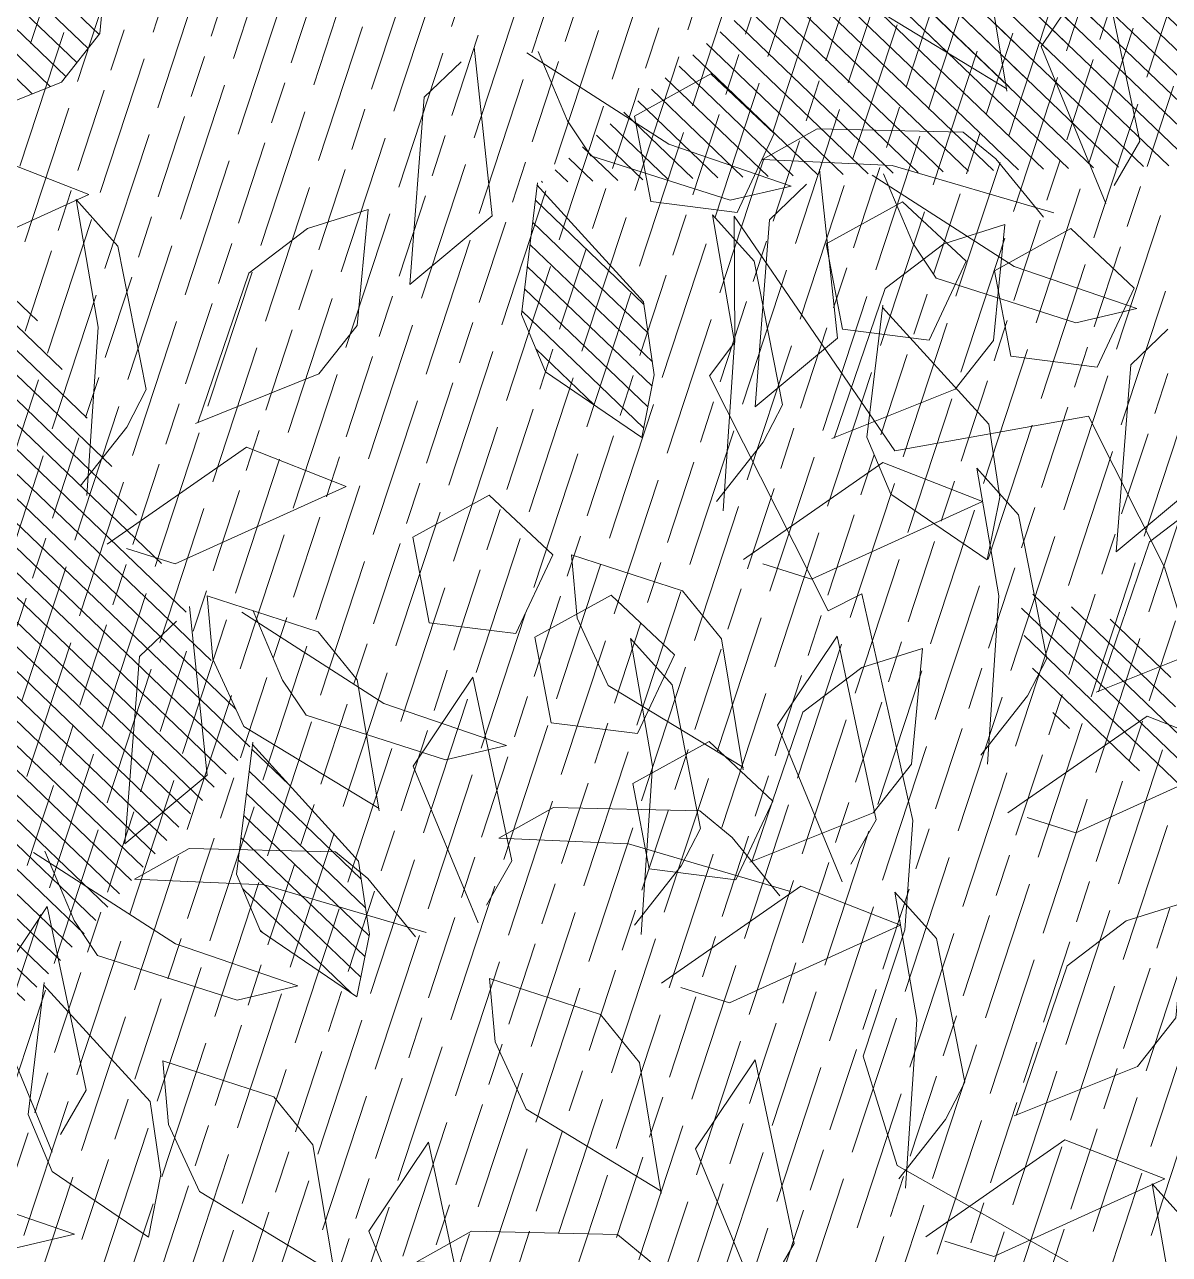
# Model space of a CAD drawing. Header units: millimetres. Extents: x 29001 to 40804, y -8833 to -5892.
# Drawn here: x 29465.84 to 29472.51, y -8330.94 to -8323.77 of the extents above; entities that cross this region are included whole.
import ezdxf

# ---------------------------------------------------------------- set-up
doc = ezdxf.new("R2010")
doc.units = ezdxf.units.MM
doc.layers.get('0').update_dxf_attribs({"lineweight": 0})
for name, color, linetype, lineweight in [('250', 250, 'Continuous', 0), ('252', 252, 'Continuous', 0), ('ARBOL', 3, 'Continuous', 0)]:
    doc.layers.add(name, color=color, linetype=linetype, lineweight=lineweight)
pattern_1 = [(45, (-1654800.843409, 54994.65091), (-0.0105615167031, 0.0105615167031), [])]
pattern_2 = [(45, (-1654801.206286, 54993.366467), (-0.0105615167031, 0.0105615167031), [])]

# ---------------------------------------------------------------- blocks, each defined once
blk = doc.blocks.new('cc')
at = {"color": 66, "linetype": 'Continuous', "true_color": 0x608d07}
for p, q in [((0.0296, 2.5531), (-0.2547, 2.7173)), ((0.1193, 2.5771), (-0.0513, 2.6756)), ((-0.3008, 2.4405), (-0.5851, 2.6047)), ((-0.1924, 2.5296), (-0.2778, 2.5789)), ((0.139, 2.4141), (-0.1454, 2.5783)), ((-0.0689, 2.3825), (-0.3532, 2.5466)), ((0.0208, 2.4065), (-0.1498, 2.505)), ((0.3709, 2.3561), (0.0865, 2.5202)), ((-0.3993, 2.2699), (-0.6836, 2.4341)), ((-0.291, 2.359), (-0.3763, 2.4083)), ((0.0405, 2.2435), (-0.2439, 2.4077)), ((0.1488, 2.3326), (0.0635, 2.3819)), ((0.4802, 2.2171), (0.1958, 2.3813)), ((-0.5174, 2.2623), (-0.688, 2.3608)), ((-0.1674, 2.2118), (-0.4518, 2.376)), ((-0.0777, 2.2359), (-0.2483, 2.3344)), ((0.2724, 2.1854), (-0.012, 2.3496)), ((0.3621, 2.2095), (0.1914, 2.308)), ((-0.4978, 2.0993), (-0.7822, 2.2634)), ((-0.3895, 2.1884), (-0.4748, 2.2376)), ((-0.058, 2.0729), (-0.3424, 2.237)), ((-0.7056, 2.0676), (-0.99, 2.2318)), ((0.0503, 2.162), (-0.035, 2.2112)), ((0.3817, 2.0465), (0.0973, 2.2107)), ((-0.6159, 2.0916), (-0.7866, 2.1902)), ((-0.2659, 2.0412), (-0.5503, 2.2054)), ((0.1739, 2.0148), (-0.1105, 2.179)), ((0.49, 2.1356), (0.4047, 2.1848)), ((-0.1762, 2.0652), (-0.3468, 2.1638)), ((0.6136, 1.9884), (0.3292, 2.1526)), ((0.2636, 2.0389), (0.0929, 2.1374)), ((-0.5963, 1.9286), (-0.8807, 2.0928)), ((-0.488, 2.0178), (-0.5733, 2.067)), ((-0.1565, 1.9022), (-0.4409, 2.0664)), ((-0.8041, 1.897), (-1.0885, 2.0612)), ((-0.0482, 1.9914), (-0.1335, 2.0406)), ((0.2832, 1.8759), (-0.0012, 2.04)), ((-0.7144, 1.921), (-0.8851, 2.0195)), ((-0.3644, 1.8706), (-0.6488, 2.0348)), ((0.0753, 1.8442), (-0.209, 2.0084)), ((0.3915, 1.965), (0.3062, 2.0142)), ((0.7229, 1.8495), (0.4386, 2.0136)), ((-0.2747, 1.8946), (-0.4453, 1.9931)), ((0.5151, 1.8178), (0.2307, 1.982)), ((0.1651, 1.8682), (-0.0056, 1.9667)), ((-0.6948, 1.758), (-0.9792, 1.9222)), ((0.6048, 1.8418), (0.4342, 1.9403)), ((-0.5865, 1.8471), (-0.6718, 1.8964)), ((-0.2551, 1.7316), (-0.5394, 1.8958)), ((-0.9027, 1.7264), (-1.187, 1.8905)), ((-0.4629, 1.7), (-0.7473, 1.8642)), ((-0.1467, 1.8207), (-0.232, 1.87)), ((0.1847, 1.7052), (-0.0997, 1.8694)), ((-0.8129, 1.7504), (-0.9836, 1.8489)), ((-0.0232, 1.6736), (-0.3075, 1.8378)), ((0.293, 1.7944), (0.2077, 1.8436)), ((0.6244, 1.6788), (0.3401, 1.843)), ((-0.3732, 1.724), (-0.5438, 1.8225)), ((0.4166, 1.6472), (0.1322, 1.8114)), ((0.7328, 1.768), (0.6475, 1.8172)), ((-1.2331, 1.6138), (-1.5174, 1.778)), ((0.0665, 1.6976), (-0.1041, 1.7961)), ((0.8563, 1.6208), (0.572, 1.785)), ((-1.1247, 1.7029), (-1.21, 1.7522)), ((-0.7933, 1.5874), (-1.0777, 1.7516)), ((0.5063, 1.6712), (0.3357, 1.7697)), ((-1.0012, 1.5557), (-1.2855, 1.7199)), ((-0.685, 1.6765), (-0.7703, 1.7258)), ((-0.3536, 1.561), (-0.6379, 1.7252)), ((0.946, 1.6448), (0.7754, 1.7433)), ((-0.5614, 1.5294), (-0.8458, 1.6935)), ((-0.2452, 1.6501), (-0.3305, 1.6994)), ((0.0862, 1.5346), (-0.1982, 1.6988)), ((-0.9115, 1.5798), (-1.0821, 1.6783)), ((-0.1217, 1.503), (-0.406, 1.6671)), ((0.1945, 1.6237), (0.1092, 1.673)), ((0.5259, 1.5082), (0.2416, 1.6724)), ((-0.4717, 1.5534), (-0.6423, 1.6519)), ((0.3181, 1.4766), (0.0337, 1.6407)), ((0.6343, 1.5973), (0.5489, 1.6466)), ((0.9657, 1.4818), (0.6813, 1.646)), ((-1.3316, 1.4432), (-1.6159, 1.6074)), ((-0.032, 1.527), (-0.2026, 1.6255)), ((0.7578, 1.4502), (0.4735, 1.6143)), ((-1.2232, 1.5323), (-1.3085, 1.5816)), ((-0.8918, 1.4168), (-1.1762, 1.581)), ((0.4078, 1.5006), (0.2372, 1.5991)), ((1.1976, 1.4238), (0.9132, 1.588)), ((-1.0997, 1.3851), (-1.384, 1.5493)), ((-0.7835, 1.5059), (-0.8688, 1.5552)), ((-0.4521, 1.3904), (-0.7364, 1.5546)), ((0.8475, 1.4742), (0.6769, 1.5727)), ((-1.4497, 1.4356), (-1.6203, 1.5341)), ((-0.6599, 1.3587), (-0.9443, 1.5229)), ((-0.3437, 1.4795), (-0.4291, 1.5288)), ((-0.0123, 1.364), (-0.2967, 1.5282)), ((-1.01, 1.4092), (-1.1806, 1.5077)), ((-0.2202, 1.3323), (-0.5045, 1.4965)), ((0.096, 1.4531), (0.0107, 1.5024)), ((0.4274, 1.3376), (0.1431, 1.5018)), ((-0.5702, 1.3828), (-0.7408, 1.4813)), ((0.2196, 1.3059), (-0.0648, 1.4701)), ((0.5358, 1.4267), (0.4504, 1.476)), ((0.8672, 1.3112), (0.5828, 1.4754)), ((-1.4301, 1.2726), (-1.7144, 1.4367)), ((-0.1305, 1.3564), (-0.3011, 1.4549)), ((0.6593, 1.2795), (0.375, 1.4437)), ((0.9755, 1.4003), (0.8902, 1.4496)), ((1.3069, 1.2848), (1.0226, 1.449)), ((-1.6379, 1.2409), (-1.9223, 1.4051)), ((-1.3217, 1.3617), (-1.4071, 1.4109)), ((-0.9903, 1.2462), (-1.2747, 1.4103)), ((0.3093, 1.33), (0.1387, 1.4285)), ((1.0991, 1.2532), (0.8147, 1.4173)), ((-1.1982, 1.2145), (-1.4825, 1.3787)), ((-0.882, 1.3353), (-0.9673, 1.3845)), ((-0.5506, 1.2198), (-0.8349, 1.3839)), ((0.749, 1.3036), (0.5784, 1.4021)), ((-1.5482, 1.2649), (-1.7188, 1.3634)), ((-0.7584, 1.1881), (-1.0428, 1.3523)), ((-0.4422, 1.3089), (-0.5276, 1.3581)), ((-0.1108, 1.1934), (-0.3952, 1.3576)), ((1.1888, 1.2772), (1.0182, 1.3757)), ((-1.1085, 1.2385), (-1.2791, 1.3371)), ((-0.3187, 1.1617), (-0.603, 1.3259)), ((-0.0025, 1.2825), (-0.0878, 1.3317)), ((0.3289, 1.167), (0.0446, 1.3312)), ((-0.6687, 1.2122), (-0.8393, 1.3107)), ((0.1211, 1.1353), (-0.1633, 1.2995)), ((0.4372, 1.2561), (0.3519, 1.3054)), ((0.7687, 1.1406), (0.4843, 1.3048)), ((-1.5286, 1.1019), (-1.8129, 1.2661)), ((-0.229, 1.1858), (-0.3996, 1.2843)), ((0.5608, 1.1089), (0.2764, 1.2731)), ((0.877, 1.2297), (0.7917, 1.279)), ((1.2084, 1.1142), (0.924, 1.2784)), ((-1.7364, 1.0703), (-2.0208, 1.2345)), ((-1.4202, 1.1911), (-1.5056, 1.2403)), ((-1.0888, 1.0755), (-1.3732, 1.2397)), ((0.2108, 1.1594), (0.0402, 1.2579)), ((1.0006, 1.0825), (0.7162, 1.2467)), ((1.3167, 1.2033), (1.2314, 1.2526)), ((-1.2967, 1.0439), (-1.5811, 1.2081)), ((-0.9805, 1.1647), (-1.0658, 1.2139)), ((-0.6491, 1.0492), (-0.9334, 1.2133)), ((0.6505, 1.133), (0.4799, 1.2315)), ((1.0903, 1.1066), (0.9196, 1.2051)), ((1.4403, 1.0561), (1.1559, 1.2203)), ((-1.6467, 1.0943), (-1.8173, 1.1928)), ((-0.8569, 1.0175), (-1.1413, 1.1817)), ((-0.5408, 1.1383), (-0.6261, 1.1875)), ((-0.2093, 1.0228), (-0.4937, 1.1869)), ((-1.207, 1.0679), (-1.3776, 1.1664)), ((-0.4172, 0.9911), (-0.7016, 1.1553)), ((-0.101, 1.1119), (-0.1863, 1.1611)), ((0.2304, 0.9964), (-0.054, 1.1605)), ((-0.7672, 1.0415), (-0.9378, 1.14)), ((0.0226, 0.9647), (-0.2618, 1.1289)), ((0.3387, 1.0855), (0.2534, 1.1347)), ((0.6702, 0.97), (0.3858, 1.1341)), ((-1.6271, 0.9313), (-1.9114, 1.0955)), ((-0.3275, 1.0151), (-0.4981, 1.1136)), ((0.4623, 0.9383), (0.1779, 1.1025)), ((0.7785, 1.0591), (0.6932, 1.1083)), ((1.1099, 0.9436), (0.8255, 1.1078)), ((-1.8349, 0.8997), (-2.1193, 1.0638)), ((-1.5188, 1.0204), (-1.6041, 1.0697)), ((-1.1873, 0.9049), (-1.4717, 1.0691)), ((0.1123, 0.9887), (-0.0584, 1.0872)), ((0.552, 0.9623), (0.3814, 1.0609)), ((0.902, 0.9119), (0.6177, 1.0761)), ((1.2182, 1.0327), (1.1329, 1.0819)), ((1.5496, 0.9172), (1.2653, 1.0814)), ((-1.3952, 0.8733), (-1.6796, 1.0374)), ((-1.079, 0.994), (-1.1643, 1.0433)), ((-0.7476, 0.8785), (-1.032, 1.0427)), ((0.9918, 0.936), (0.8211, 1.0345)), ((1.3418, 0.8855), (1.0574, 1.0497)), ((-1.7452, 0.9237), (-1.9158, 1.0222)), ((-0.9554, 0.8469), (-1.2398, 1.0111)), ((-0.6393, 0.9677), (-0.7246, 1.0169)), ((-0.3078, 0.8521), (-0.5922, 1.0163)), ((1.4315, 0.9096), (1.2609, 1.0081)), ((-1.3055, 0.8973), (-1.4761, 0.9958)), ((-0.5157, 0.8205), (-0.8001, 0.9847)), ((-0.1995, 0.9413), (-0.2848, 0.9905)), ((0.1319, 0.8257), (-0.1525, 0.9899)), ((-0.8657, 0.8709), (-1.0364, 0.9694)), ((-0.076, 0.7941), (-0.3603, 0.9583)), ((0.2402, 0.9149), (0.1549, 0.9641)), ((0.5716, 0.7993), (0.2873, 0.9635)), ((-1.7256, 0.7607), (-2.01, 0.9249)), ((-0.426, 0.8445), (-0.5966, 0.943)), ((0.3638, 0.7677), (0.0794, 0.9319)), ((0.68, 0.8885), (0.5947, 0.9377)), ((1.0114, 0.773), (0.727, 0.9371)), ((-1.6173, 0.8498), (-1.7026, 0.8991)), ((-1.2858, 0.7343), (-1.5702, 0.8985)), ((0.0138, 0.8181), (-0.1569, 0.9166)), ((0.4535, 0.7917), (0.2829, 0.8902)), ((0.8035, 0.7413), (0.5192, 0.9055)), ((1.1197, 0.8621), (1.0344, 0.9113)), ((1.4511, 0.7466), (1.1668, 0.9107)), ((-1.4937, 0.7027), (-1.7781, 0.8668)), ((-1.1775, 0.8234), (-1.2628, 0.8727)), ((-0.8461, 0.7079), (-1.1305, 0.8721)), ((0.8933, 0.7653), (0.7226, 0.8638)), ((1.2433, 0.7149), (0.9589, 0.8791)), ((1.5595, 0.8357), (1.4742, 0.8849)), ((-1.8437, 0.7531), (-2.0144, 0.8516)), ((-1.054, 0.6763), (-1.3383, 0.8404)), ((-0.7378, 0.797), (-0.8231, 0.8463)), ((-0.4064, 0.6815), (-0.6907, 0.8457)), ((1.333, 0.7389), (1.1624, 0.8374)), ((1.683, 0.6885), (1.3987, 0.8527)), ((-1.404, 0.7267), (-1.5746, 0.8252)), ((-0.6142, 0.6499), (-0.8986, 0.814)), ((-0.298, 0.7706), (-0.3833, 0.8199)), ((0.0334, 0.6551), (-0.251, 0.8193)), ((1.7727, 0.7125), (1.6021, 0.811)), ((-0.9642, 0.7003), (-1.1349, 0.7988)), ((-0.1745, 0.6235), (-0.4588, 0.7876)), ((0.1417, 0.7442), (0.0564, 0.7935)), ((0.4731, 0.6287), (0.1888, 0.7929)), ((-0.5245, 0.6739), (-0.6951, 0.7724)), ((-0.0847, 0.6475), (-0.2554, 0.746)), ((0.2653, 0.5971), (-0.0191, 0.7612)), ((0.5815, 0.7178), (0.4962, 0.7671)), ((0.9129, 0.6023), (0.6285, 0.7665)), ((-1.7158, 0.6792), (-1.8011, 0.7285)), ((-1.3844, 0.5637), (-1.6687, 0.7279)), ((0.355, 0.6211), (0.1844, 0.7196)), ((0.705, 0.5707), (0.4207, 0.7349)), ((1.0212, 0.6915), (0.9359, 0.7407)), ((1.3526, 0.5759), (1.0683, 0.7401)), ((-1.5922, 0.532), (-1.8766, 0.6962)), ((-1.276, 0.6528), (-1.3613, 0.7021)), ((-0.9446, 0.5373), (-1.229, 0.7015)), ((0.7947, 0.5947), (0.6241, 0.6932)), ((1.1448, 0.5443), (0.8604, 0.7085)), ((1.461, 0.6651), (1.3757, 0.7143)), ((1.7924, 0.5495), (1.508, 0.7137)), ((-1.1525, 0.5056), (-1.4368, 0.6698)), ((-0.8363, 0.6264), (-0.9216, 0.6757)), ((-0.5049, 0.5109), (-0.7892, 0.6751)), ((1.2345, 0.5683), (1.0639, 0.6668)), ((1.5845, 0.5179), (1.3002, 0.6821)), ((-1.5025, 0.5561), (-1.6731, 0.6546)), ((-0.7127, 0.4792), (-0.9971, 0.6434)), ((-0.3965, 0.6), (-0.4818, 0.6493)), ((-0.0651, 0.4845), (-0.3495, 0.6487)), ((1.6742, 0.5419), (1.5036, 0.6404)), ((2.0243, 0.4915), (1.7399, 0.6557)), ((-1.0628, 0.5297), (-1.2334, 0.6282)), ((-0.273, 0.4528), (-0.5573, 0.617)), ((0.0432, 0.5736), (-0.0421, 0.6229)), ((0.3746, 0.4581), (0.0903, 0.6223)), ((-0.623, 0.5033), (-0.7936, 0.6018)), ((-0.1833, 0.4769), (-0.3539, 0.5754)), ((0.1668, 0.4265), (-0.1176, 0.5906)), ((0.483, 0.5472), (0.3977, 0.5965)), ((0.8144, 0.4317), (0.53, 0.5959)), ((-1.4829, 0.3931), (-1.7672, 0.5572)), ((0.2565, 0.4505), (0.0859, 0.549)), ((0.6065, 0.4001), (0.3222, 0.5642)), ((0.9227, 0.5208), (0.8374, 0.5701)), ((1.2541, 0.4053), (0.9698, 0.5695)), ((-1.3745, 0.4822), (-1.4598, 0.5314)), ((-1.0431, 0.3667), (-1.3275, 0.5309)), ((0.6962, 0.4241), (0.5256, 0.5226)), ((1.0463, 0.3737), (0.7619, 0.5378)), ((1.3625, 0.4944), (1.2771, 0.5437)), ((1.6939, 0.3789), (1.4095, 0.5431)), ((1.8022, 0.468), (1.7169, 0.5173)), ((-1.251, 0.335), (-1.5353, 0.4992)), ((-0.9348, 0.4558), (-1.0201, 0.505)), ((-0.6034, 0.3403), (-0.8877, 0.5045)), ((1.136, 0.3977), (0.9654, 0.4962)), ((1.486, 0.3473), (1.2017, 0.5114)), ((-0.8112, 0.3086), (-1.0956, 0.4728)), ((-0.495, 0.4294), (-0.5803, 0.4787)), ((-0.1636, 0.3139), (-0.448, 0.4781)), ((1.5757, 0.3713), (1.4051, 0.4698)), ((1.9258, 0.3209), (1.6414, 0.485)), ((-1.1613, 0.3591), (-1.3319, 0.4576)), ((-0.7215, 0.3327), (-0.8921, 0.4312)), ((-0.3715, 0.2822), (-0.6558, 0.4464)), ((-0.0553, 0.403), (-0.1406, 0.4523)), ((0.2761, 0.2875), (-0.0082, 0.4517)), ((-0.2818, 0.3063), (-0.4524, 0.4048)), ((0.0683, 0.2558), (-0.2161, 0.42)), ((0.3845, 0.3766), (0.2991, 0.4259)), ((0.7159, 0.2611), (0.4315, 0.4253)), ((0.158, 0.2799), (-0.0126, 0.3784)), ((0.508, 0.2294), (0.2237, 0.3936)), ((0.8242, 0.3502), (0.7389, 0.3995)), ((1.1556, 0.2347), (0.8713, 0.3989)), ((1.2639, 0.3238), (1.1786, 0.3731)), ((-1.1416, 0.1961), (-1.426, 0.3602)), ((0.5977, 0.2535), (0.4271, 0.352)), ((0.9478, 0.203), (0.6634, 0.3672)), ((1.5954, 0.2083), (1.311, 0.3725)), ((-1.0333, 0.2852), (-1.1186, 0.3344)), ((-0.7019, 0.1697), (-0.9862, 0.3338)), ((1.0375, 0.2271), (0.8669, 0.3256)), ((1.3875, 0.1766), (1.1031, 0.3408)), ((-1.2598, 0.1884), (-1.4304, 0.2869)), ((-0.9097, 0.138), (-1.1941, 0.3022)), ((-0.5935, 0.2588), (-0.6789, 0.308)), ((-0.2621, 0.1433), (-0.5465, 0.3074)), ((1.4772, 0.2007), (1.3066, 0.2992)), ((-0.82, 0.162), (-0.9906, 0.2605)), ((-0.47, 0.1116), (-0.7543, 0.2758)), ((-0.1538, 0.2324), (-0.2391, 0.2816)), ((0.1776, 0.1169), (-0.1067, 0.281)), ((-0.3803, 0.1356), (-0.5509, 0.2342)), ((-0.0302, 0.0852), (-0.3146, 0.2494)), ((0.2859, 0.206), (0.2006, 0.2552)), ((0.6174, 0.0905), (0.333, 0.2547)), ((0.0595, 0.1092), (-0.1111, 0.2078)), ((0.4095, 0.0588), (0.1251, 0.223)), ((0.7257, 0.1796), (0.6404, 0.2288)), ((1.0571, 0.0641), (0.7727, 0.2283)), ((1.1654, 0.1532), (1.0801, 0.2025)), ((1.4969, 0.0377), (1.2125, 0.2019)), ((0.4992, 0.0829), (0.3286, 0.1814)), ((0.8493, 0.0324), (0.5649, 0.1966)), ((-1.1318, 0.1146), (-1.2171, 0.1638)), ((-0.8004, -0.001), (-1.0847, 0.1632)), ((0.939, 0.0565), (0.7683, 0.155)), ((1.289, 0.006), (1.0046, 0.1702)), ((-1.0082, -0.0326), (-1.2926, 0.1316)), ((-0.6921, 0.0882), (-0.7774, 0.1374)), ((-0.3606, -0.0274), (-0.645, 0.1368)), ((1.3787, 0.0301), (1.2081, 0.1286)), ((-0.9185, -0.0086), (-1.0891, 0.0899)), ((-0.5685, -0.059), (-0.8529, 0.1052)), ((-0.2523, 0.0618), (-0.3376, 0.111)), ((0.0791, -0.0538), (-0.2053, 0.1104)), ((-0.4788, -0.035), (-0.6494, 0.0635)), ((-0.1287, -0.0854), (-0.4131, 0.0788)), ((0.1874, 0.0354), (0.1021, 0.0846)), ((0.5189, -0.0801), (0.2345, 0.084)), ((0.6272, 0.009), (0.5419, 0.0582)), ((0.9586, -0.1065), (0.6742, 0.0576)), ((-0.039, -0.0614), (-0.2097, 0.0371)), ((0.311, -0.1118), (0.0266, 0.0524)), ((1.0669, -0.0174), (0.9816, 0.0318)), ((1.3984, -0.1329), (1.114, 0.0312)), ((0.4007, -0.0878), (0.2301, 0.0107)), ((0.7508, -0.1382), (0.4664, 0.026)), ((-0.8989, -0.1716), (-1.1833, -0.0074)), ((0.8405, -0.1142), (0.6698, -0.0157)), ((1.1905, -0.1646), (0.9061, -0.0004)), ((-0.7906, -0.0825), (-0.8759, -0.0332)), ((-0.4591, -0.198), (-0.7435, -0.0338)), ((1.2802, -0.1406), (1.1096, -0.042)), ((-1.017, -0.1792), (-1.1877, -0.0807)), ((-0.667, -0.2296), (-0.9514, -0.0655)), ((-0.3508, -0.1089), (-0.4361, -0.0596)), ((-0.0194, -0.2244), (-0.3038, -0.0602)), ((-0.5773, -0.2056), (-0.7479, -0.1071)), ((-0.2272, -0.256), (-0.5116, -0.0918)), ((0.0889, -0.1353), (0.0036, -0.086)), ((0.4204, -0.2508), (0.136, -0.0866)), ((0.5287, -0.1616), (0.4434, -0.1124)), ((0.8601, -0.2772), (0.5757, -0.113)), ((-0.1375, -0.232), (-0.3082, -0.1335)), ((0.2125, -0.2824), (-0.0719, -0.1182)), ((0.9684, -0.188), (0.8831, -0.1388)), ((1.2998, -0.3036), (1.0155, -0.1394)), ((0.3022, -0.2584), (0.1316, -0.1599)), ((0.6522, -0.3088), (0.3679, -0.1446)), ((1.092, -0.3352), (0.8076, -0.171)), ((0.742, -0.2848), (0.5713, -0.1863)), ((-0.8891, -0.2531), (-0.9744, -0.2038)), ((-0.5576, -0.3686), (-0.842, -0.2044)), ((-0.7655, -0.4003), (-1.0499, -0.2361)), ((-0.4493, -0.2795), (-0.5346, -0.2302)), ((-0.1179, -0.395), (-0.4023, -0.2308)), ((-0.0096, -0.3059), (-0.0949, -0.2566)), ((0.3218, -0.4214), (0.0375, -0.2572)), ((-0.6758, -0.3762), (-0.8464, -0.2777)), ((-0.3258, -0.4266), (-0.6101, -0.2625)), ((0.4302, -0.3323), (0.3449, -0.283)), ((0.7616, -0.4478), (0.4772, -0.2836)), ((-0.236, -0.4026), (-0.4067, -0.3041)), ((0.114, -0.453), (-0.1704, -0.2889)), ((0.5537, -0.4794), (0.2694, -0.3153)), ((0.8699, -0.3587), (0.7846, -0.3094)), ((0.2037, -0.429), (0.0331, -0.3305)), ((0.9935, -0.5058), (0.7091, -0.3417)), ((0.6434, -0.4554), (0.4728, -0.3569)), ((-0.6562, -0.5392), (-0.9405, -0.375)), ((-0.5478, -0.4501), (-0.6331, -0.4008)), ((-0.2164, -0.5656), (-0.5008, -0.4014)), ((-0.1081, -0.4765), (-0.1934, -0.4272)), ((0.2233, -0.592), (-0.061, -0.4278)), ((-0.4243, -0.5973), (-0.7086, -0.4331)), ((0.3317, -0.5029), (0.2464, -0.4536)), ((0.6631, -0.6184), (0.3787, -0.4542)), ((-0.3346, -0.5732), (-0.5052, -0.4747)), ((0.0155, -0.6237), (-0.2689, -0.4595)), ((0.4552, -0.6501), (0.1709, -0.4859)), ((0.1052, -0.5996), (-0.0654, -0.5011)), ((0.895, -0.6765), (0.6106, -0.5123)), ((0.5449, -0.626), (0.3743, -0.5275)), ((-0.3149, -0.7362), (-0.5993, -0.5721)), ((-0.2066, -0.6471), (-0.2919, -0.5979)), ((0.1248, -0.7626), (-0.1595, -0.5984)), ((-0.083, -0.7943), (-0.3674, -0.6301)), ((0.2332, -0.6735), (0.1478, -0.6243)), ((0.5646, -0.789), (0.2802, -0.6248)), ((-0.4331, -0.7438), (-0.6037, -0.6453)), ((0.3567, -0.8207), (0.0724, -0.6565)), ((0.0067, -0.7702), (-0.1639, -0.6717)), ((0.4464, -0.7966), (0.2758, -0.6981)), ((-0.3051, -0.8177), (-0.3904, -0.7685)), ((0.0263, -0.9332), (-0.258, -0.7691)), ((-0.1815, -0.9649), (-0.4659, -0.8007)), ((0.1346, -0.8441), (0.0493, -0.7949)), ((0.4661, -0.9596), (0.1817, -0.7955)), ((0.2582, -0.9913), (-0.0262, -0.8271)), ((-0.0918, -0.9409), (-0.2624, -0.8424)), ((0.3479, -0.9673), (0.1773, -0.8688)), ((-0.0722, -1.1039), (-0.3566, -0.9397)), ((0.0361, -1.0147), (-0.0492, -0.9655)), ((0.3676, -1.1303), (0.0832, -0.9661)), ((0.1597, -1.1619), (-0.1247, -0.9977)), ((-0.0624, -1.1854), (-0.1477, -1.1361))]:
    blk.add_line(p, q, dxfattribs=at)
at = {"layer": '250', "color": 66, "true_color": 0x608d07}
for points in [[(0.8077, 0.2563), (0.7224, 0.9137), (1.1122, 1.1542), (1.0101, 1.5351), (0.8997, 1.7776), (0.9164, 2.0542), (0.8371, 2.3504), (0.7267, 2.5929), (0.5542, 2.7281), (0.4384, 2.6517), (-0.1298, 2.9076), (-0.1806, 2.758), (-0.3836, 2.1594), (-0.2731, 1.9168), (-0.0046, 1.762), (0.1793, 1.5845), (0.4425, 1.1108), (0.3577, 1.0881), (0.5164, 0.4957), (0.6125, 0.4761)], [(1.3905, 1.0029), (1.2037, 1.0824), (1.0704, 0.9293), (1.1748, 0.7552), (1.3727, 0.8007)], [(0.0226, 0.9259), (-0.1642, 1.0054), (-0.2976, 0.8523), (-0.1932, 0.6782), (0.0047, 0.7237)], [(1.1401, 0.6949), (0.9533, 0.7744), (0.8199, 0.6213), (0.9243, 0.4472), (1.1222, 0.4927)], [(1.0052, 0.1751), (0.8184, 0.2546), (0.685, 0.1015), (0.7894, -0.0726), (0.9873, -0.0272)]]:
    blk.add_lwpolyline(points, close=True, dxfattribs=at)
at = {"layer": 'ARBOL', "color": 66, "true_color": 0x608d07}
for points in [[(-0.034, 1.3327), (-0.2208, 1.4122), (-0.3541, 1.2591), (-0.2497, 1.085), (-0.0519, 1.1305)], [(-0.034, 0.563), (-0.2208, 0.6425), (-0.3541, 0.4894), (-0.2497, 0.3153), (-0.0519, 0.3608)]]:
    blk.add_lwpolyline(points, close=True, dxfattribs=at)
blk = doc.blocks.new('U1')
at = {"lineweight": 0, "true_color": 0x6c822b}
h = blk.add_hatch(dxfattribs=at)
h.set_pattern_fill('ANSI31', color=67, scale=0.11949, style=0)
h.set_pattern_definition(pattern_1)
edge = h.paths.add_edge_path()
edge.add_line((-2359702.2328, 78420.7502), (-2359702.2168, 78420.8604))
edge.add_line((-2359702.2168, 78420.8604), (-2359702.1849, 78420.9012))
edge.add_line((-2359702.1849, 78420.9012), (-2359702.0925, 78420.9332))
edge.add_line((-2359702.0925, 78420.9332), (-2359702.0961, 78420.8799))
edge.add_line((-2359702.0961, 78420.8799), (-2359702.121, 78420.8231))
edge.add_line((-2359702.121, 78420.8231), (-2359702.2328, 78420.7522))
edge.add_line((-2359702.5136, 78420.9696), (-2359702.4977, 78421.0799))
edge.add_line((-2359702.4977, 78421.0799), (-2359702.4657, 78421.1207))
edge.add_line((-2359702.4657, 78421.1207), (-2359702.3734, 78421.1526))
edge.add_line((-2359702.3734, 78421.1526), (-2359702.377, 78421.0994))
edge.add_line((-2359702.377, 78421.0994), (-2359702.4018, 78421.0426))
edge.add_line((-2359702.4018, 78421.0426), (-2359702.5137, 78420.9716))
edge.add_line((-2359702.9001, 78421.3517), (-2359703.0043, 78421.391))
edge.add_line((-2359703.0043, 78421.391), (-2359703.0373, 78421.431))
edge.add_line((-2359703.0373, 78421.431), (-2359703.0486, 78421.528))
edge.add_line((-2359703.0486, 78421.528), (-2359702.9974, 78421.5131))
edge.add_line((-2359702.9974, 78421.5131), (-2359702.9473, 78421.4766))
edge.add_line((-2359702.9473, 78421.4766), (-2359702.902, 78421.3521))
edge.add_line((-2359703.1533, 78420.8348), (-2359703.1375, 78420.7245))
edge.add_line((-2359703.1375, 78420.7245), (-2359703.1567, 78420.6763))
edge.add_line((-2359703.1567, 78420.6763), (-2359703.2362, 78420.6196))
edge.add_line((-2359703.2362, 78420.6196), (-2359703.2479, 78420.6717))
edge.add_line((-2359703.2479, 78420.6717), (-2359703.24, 78420.7332))
edge.add_line((-2359703.24, 78420.7332), (-2359703.1527, 78420.8329))
edge.add_line((-2359702.783, 78420.4326), (-2359702.7672, 78420.3224))
edge.add_line((-2359702.7672, 78420.3224), (-2359702.7863, 78420.2742))
edge.add_line((-2359702.7863, 78420.2742), (-2359702.8659, 78420.2175))
edge.add_line((-2359702.8659, 78420.2175), (-2359702.8775, 78420.2696))
edge.add_line((-2359702.8775, 78420.2696), (-2359702.8697, 78420.3311))
edge.add_line((-2359702.8697, 78420.3311), (-2359702.7824, 78420.4308))
edge.add_line((-2359702.0126, 78421.4334), (-2359701.9966, 78421.5436))
edge.add_line((-2359701.9966, 78421.5436), (-2359701.9647, 78421.5844))
edge.add_line((-2359701.9647, 78421.5844), (-2359701.8723, 78421.6164))
edge.add_line((-2359701.8723, 78421.6164), (-2359701.8759, 78421.5631))
edge.add_line((-2359701.8759, 78421.5631), (-2359701.9007, 78421.5064))
edge.add_line((-2359701.9007, 78421.5064), (-2359702.0126, 78421.4354))
at = {"lineweight": 0}
h = blk.add_hatch(dxfattribs=at)
h.set_pattern_fill('ANSI31', color=41, scale=0.11949, style=0)
h.set_pattern_definition(pattern_1)
edge = h.paths.add_edge_path()
edge.add_line((-2359702.6031, 78421.2927), (-2359702.5872, 78421.4029))
edge.add_line((-2359702.5872, 78421.4029), (-2359702.5552, 78421.4438))
edge.add_line((-2359702.5552, 78421.4438), (-2359702.4629, 78421.4757))
edge.add_line((-2359702.4629, 78421.4757), (-2359702.4665, 78421.4225))
edge.add_line((-2359702.4665, 78421.4225), (-2359702.4913, 78421.3657))
edge.add_line((-2359702.4913, 78421.3657), (-2359702.6032, 78421.2947))
edge.add_line((-2359702.7405, 78420.9304), (-2359702.8447, 78420.9697))
edge.add_line((-2359702.8447, 78420.9697), (-2359702.8777, 78421.0097))
edge.add_line((-2359702.8777, 78421.0097), (-2359702.889, 78421.1068))
edge.add_line((-2359702.889, 78421.1068), (-2359702.8377, 78421.0918))
edge.add_line((-2359702.8377, 78421.0918), (-2359702.7876, 78421.0553))
edge.add_line((-2359702.7876, 78421.0553), (-2359702.7424, 78420.9308))
edge.add_line((-2359702.5722, 78420.688), (-2359702.5564, 78420.5777))
edge.add_line((-2359702.5564, 78420.5777), (-2359702.5756, 78420.5295))
edge.add_line((-2359702.5756, 78420.5295), (-2359702.6552, 78420.4728))
edge.add_line((-2359702.6552, 78420.4728), (-2359702.6668, 78420.5249))
edge.add_line((-2359702.6668, 78420.5249), (-2359702.6589, 78420.5864))
edge.add_line((-2359702.6589, 78420.5864), (-2359702.5716, 78420.6861))
edge.add_line((-2359701.8379, 78420.6816), (-2359701.8221, 78420.5713))
edge.add_line((-2359701.8221, 78420.5713), (-2359701.8412, 78420.5231))
edge.add_line((-2359701.8412, 78420.5231), (-2359701.9208, 78420.4664))
edge.add_line((-2359701.9208, 78420.4664), (-2359701.9324, 78420.5185))
edge.add_line((-2359701.9324, 78420.5185), (-2359701.9246, 78420.58))
edge.add_line((-2359701.9246, 78420.58), (-2359701.8373, 78420.6797))
at = {"lineweight": 0, "true_color": 0x6c822b}
h = blk.add_hatch(dxfattribs=at)
h.set_pattern_fill('ANSI31', color=67, scale=0.11949, style=0)
h.set_pattern_definition([(45, (-1654799.279671, 54994.033918), (-0.0105615167031, 0.0105615167031), [])])
edge = h.paths.add_edge_path()
edge.add_line((-2359700.669, 78420.1332), (-2359700.6531, 78420.2434))
edge.add_line((-2359700.6531, 78420.2434), (-2359700.6211, 78420.2842))
edge.add_line((-2359700.6211, 78420.2842), (-2359700.5288, 78420.3162))
edge.add_line((-2359700.5288, 78420.3162), (-2359700.5324, 78420.2629))
edge.add_line((-2359700.5324, 78420.2629), (-2359700.5572, 78420.2061))
edge.add_line((-2359700.5572, 78420.2061), (-2359700.6691, 78420.1352))
edge.add_line((-2359700.9499, 78420.3526), (-2359700.934, 78420.4629))
edge.add_line((-2359700.934, 78420.4629), (-2359700.902, 78420.5037))
edge.add_line((-2359700.902, 78420.5037), (-2359700.8097, 78420.5356))
edge.add_line((-2359700.8097, 78420.5356), (-2359700.8132, 78420.4824))
edge.add_line((-2359700.8132, 78420.4824), (-2359700.8381, 78420.4256))
edge.add_line((-2359700.8381, 78420.4256), (-2359700.9499, 78420.3546))
edge.add_line((-2359701.3364, 78420.7347), (-2359701.4406, 78420.774))
edge.add_line((-2359701.4406, 78420.774), (-2359701.4736, 78420.814))
edge.add_line((-2359701.4736, 78420.814), (-2359701.4849, 78420.911))
edge.add_line((-2359701.4849, 78420.911), (-2359701.4336, 78420.8961))
edge.add_line((-2359701.4336, 78420.8961), (-2359701.3835, 78420.8596))
edge.add_line((-2359701.3835, 78420.8596), (-2359701.3383, 78420.7351))
edge.add_line((-2359701.5896, 78420.2178), (-2359701.5738, 78420.1075))
edge.add_line((-2359701.5738, 78420.1075), (-2359701.5929, 78420.0593))
edge.add_line((-2359701.5929, 78420.0593), (-2359701.6725, 78420.0026))
edge.add_line((-2359701.6725, 78420.0026), (-2359701.6841, 78420.0547))
edge.add_line((-2359701.6841, 78420.0547), (-2359701.6763, 78420.1162))
edge.add_line((-2359701.6763, 78420.1162), (-2359701.589, 78420.2159))
edge.add_line((-2359701.2192, 78419.8156), (-2359701.2034, 78419.7054))
edge.add_line((-2359701.2034, 78419.7054), (-2359701.2226, 78419.6572))
edge.add_line((-2359701.2226, 78419.6572), (-2359701.3021, 78419.6005))
edge.add_line((-2359701.3021, 78419.6005), (-2359701.3138, 78419.6526))
edge.add_line((-2359701.3138, 78419.6526), (-2359701.3059, 78419.7141))
edge.add_line((-2359701.3059, 78419.7141), (-2359701.2186, 78419.8138))
edge.add_line((-2359700.4488, 78420.8164), (-2359700.4329, 78420.9266))
edge.add_line((-2359700.4329, 78420.9266), (-2359700.4009, 78420.9674))
edge.add_line((-2359700.4009, 78420.9674), (-2359700.3086, 78420.9994))
edge.add_line((-2359700.3086, 78420.9994), (-2359700.3122, 78420.9461))
edge.add_line((-2359700.3122, 78420.9461), (-2359700.337, 78420.8894))
edge.add_line((-2359700.337, 78420.8894), (-2359700.4489, 78420.8184))
h = blk.add_hatch(dxfattribs=at)
h.set_pattern_fill('ANSI31', color=67, scale=0.11949, style=0)
h.set_pattern_definition(pattern_2)
edge = h.paths.add_edge_path()
edge.add_line((-2359702.5956, 78419.4657), (-2359702.5797, 78419.576))
edge.add_line((-2359702.5797, 78419.576), (-2359702.5477, 78419.6168))
edge.add_line((-2359702.5477, 78419.6168), (-2359702.4554, 78419.6487))
edge.add_line((-2359702.4554, 78419.6487), (-2359702.459, 78419.5955))
edge.add_line((-2359702.459, 78419.5955), (-2359702.4838, 78419.5387))
edge.add_line((-2359702.4838, 78419.5387), (-2359702.5957, 78419.4677))
edge.add_line((-2359702.8765, 78419.6852), (-2359702.8606, 78419.7954))
edge.add_line((-2359702.8606, 78419.7954), (-2359702.8286, 78419.8362))
edge.add_line((-2359702.8286, 78419.8362), (-2359702.7363, 78419.8682))
edge.add_line((-2359702.7363, 78419.8682), (-2359702.7398, 78419.8149))
edge.add_line((-2359702.7398, 78419.8149), (-2359702.7647, 78419.7582))
edge.add_line((-2359702.7647, 78419.7582), (-2359702.8766, 78419.6872))
edge.add_line((-2359703.263, 78420.0672), (-2359703.3672, 78420.1065))
edge.add_line((-2359703.3672, 78420.1065), (-2359703.4002, 78420.1465))
edge.add_line((-2359703.4002, 78420.1465), (-2359703.4115, 78420.2436))
edge.add_line((-2359703.4115, 78420.2436), (-2359703.3603, 78420.2286))
edge.add_line((-2359703.3603, 78420.2286), (-2359703.3101, 78420.1921))
edge.add_line((-2359703.3101, 78420.1921), (-2359703.2649, 78420.0676))
edge.add_line((-2359703.5162, 78419.5503), (-2359703.5004, 78419.4401))
edge.add_line((-2359703.5004, 78419.4401), (-2359703.5196, 78419.3919))
edge.add_line((-2359703.5196, 78419.3919), (-2359703.5991, 78419.3352))
edge.add_line((-2359703.5991, 78419.3352), (-2359703.6107, 78419.3873))
edge.add_line((-2359703.6107, 78419.3873), (-2359703.6029, 78419.4488))
edge.add_line((-2359703.6029, 78419.4488), (-2359703.5156, 78419.5484))
edge.add_line((-2359703.1458, 78419.1482), (-2359703.13, 78419.0379))
edge.add_line((-2359703.13, 78419.0379), (-2359703.1492, 78418.9898))
edge.add_line((-2359703.1492, 78418.9898), (-2359703.2288, 78418.9331))
edge.add_line((-2359703.2288, 78418.9331), (-2359703.2404, 78418.9852))
edge.add_line((-2359703.2404, 78418.9852), (-2359703.2325, 78419.0467))
edge.add_line((-2359703.2325, 78419.0467), (-2359703.1453, 78419.1463))
edge.add_line((-2359702.3754, 78420.1489), (-2359702.3595, 78420.2592))
edge.add_line((-2359702.3595, 78420.2592), (-2359702.3275, 78420.3))
edge.add_line((-2359702.3275, 78420.3), (-2359702.2352, 78420.3319))
edge.add_line((-2359702.2352, 78420.3319), (-2359702.2388, 78420.2787))
edge.add_line((-2359702.2388, 78420.2787), (-2359702.2636, 78420.2219))
edge.add_line((-2359702.2636, 78420.2219), (-2359702.3755, 78420.1509))
at = {"lineweight": 0}
h = blk.add_hatch(dxfattribs=at)
h.set_pattern_fill('ANSI31', color=41, scale=0.11949, style=0)
h.set_pattern_definition(pattern_2)
edge = h.paths.add_edge_path()
edge.add_line((-2359702.966, 78420.0083), (-2359702.9501, 78420.1185))
edge.add_line((-2359702.9501, 78420.1185), (-2359702.9181, 78420.1593))
edge.add_line((-2359702.9181, 78420.1593), (-2359702.8258, 78420.1913))
edge.add_line((-2359702.8258, 78420.1913), (-2359702.8293, 78420.138))
edge.add_line((-2359702.8293, 78420.138), (-2359702.8542, 78420.0812))
edge.add_line((-2359702.8542, 78420.0812), (-2359702.9661, 78420.0102))
edge.add_line((-2359703.1033, 78419.646), (-2359703.2076, 78419.6853))
edge.add_line((-2359703.2076, 78419.6853), (-2359703.2405, 78419.7253))
edge.add_line((-2359703.2405, 78419.7253), (-2359703.2518, 78419.8223))
edge.add_line((-2359703.2518, 78419.8223), (-2359703.2006, 78419.8074))
edge.add_line((-2359703.2006, 78419.8074), (-2359703.1505, 78419.7709))
edge.add_line((-2359703.1505, 78419.7709), (-2359703.1053, 78419.6464))
edge.add_line((-2359702.9351, 78419.4035), (-2359702.9193, 78419.2933))
edge.add_line((-2359702.9193, 78419.2933), (-2359702.9385, 78419.2451))
edge.add_line((-2359702.9385, 78419.2451), (-2359703.018, 78419.1884))
edge.add_line((-2359703.018, 78419.1884), (-2359703.0296, 78419.2405))
edge.add_line((-2359703.0296, 78419.2405), (-2359703.0218, 78419.302))
edge.add_line((-2359703.0218, 78419.302), (-2359702.9345, 78419.4016))
edge.add_line((-2359702.2008, 78419.3971), (-2359702.185, 78419.2869))
edge.add_line((-2359702.185, 78419.2869), (-2359702.2041, 78419.2387))
edge.add_line((-2359702.2041, 78419.2387), (-2359702.2837, 78419.182))
edge.add_line((-2359702.2837, 78419.182), (-2359702.2953, 78419.2341))
edge.add_line((-2359702.2953, 78419.2341), (-2359702.2875, 78419.2956))
edge.add_line((-2359702.2875, 78419.2956), (-2359702.2002, 78419.3952))
at = {"color": 67, "lineweight": 0, "true_color": 0x6c822b}
for points in [[(-2359702.2328, 78420.7502), (-2359702.2168, 78420.8604), (-2359702.1849, 78420.9012), (-2359702.0925, 78420.9332), (-2359702.0961, 78420.8799), (-2359702.121, 78420.8231), (-2359702.2328, 78420.7522)], [(-2359701.3364, 78420.7347), (-2359701.4406, 78420.774), (-2359701.4736, 78420.814), (-2359701.4849, 78420.911), (-2359701.4336, 78420.8961), (-2359701.3835, 78420.8596), (-2359701.3383, 78420.7351)], [(-2359702.3211, 78420.6692), (-2359702.3432, 78420.706), (-2359702.3138, 78420.8606), (-2359702.2622, 78420.787), (-2359702.3138, 78420.6545)], [(-2359701.8406, 78420.7916), (-2359701.864, 78420.7329), (-2359701.8831, 78420.7032), (-2359701.9991, 78420.6636), (-2359702.0504, 78420.6744), (-2359701.9485, 78420.7117), (-2359701.8311, 78420.7907)], [(-2359701.776, 78420.7842), (-2359701.7444, 78420.7551), (-2359701.729, 78420.5985), (-2359701.7993, 78420.6546), (-2359701.7872, 78420.7962)], [(-2359702.2612, 78420.6439), (-2359702.2222, 78420.6936), (-2359702.1955, 78420.7167), (-2359702.073, 78420.722), (-2359702.0269, 78420.6971), (-2359702.1352, 78420.69), (-2359702.2701, 78420.6474)], [(-2359701.2763, 78420.631), (-2359701.317, 78420.6173), (-2359701.4616, 78420.6794), (-2359701.3786, 78420.7138), (-2359701.2604, 78420.635)], [(-2359702.0633, 78420.6757), (-2359702.0317, 78420.6466), (-2359702.0164, 78420.49), (-2359702.0866, 78420.5461), (-2359702.0745, 78420.6877)], [(-2359702.1279, 78420.6831), (-2359702.1514, 78420.6244), (-2359702.1704, 78420.5947), (-2359702.2865, 78420.555), (-2359702.3378, 78420.5659), (-2359702.2359, 78420.6032), (-2359702.1184, 78420.6821)], [(-2359701.8379, 78420.6816), (-2359701.8221, 78420.5713), (-2359701.8412, 78420.5231), (-2359701.9208, 78420.4664), (-2359701.9324, 78420.5185), (-2359701.9246, 78420.58), (-2359701.8373, 78420.6797)], [(-2359701.4494, 78420.4351), (-2359701.4895, 78420.4839), (-2359701.5063, 78420.5149), (-2359701.4852, 78420.6357), (-2359701.4509, 78420.6754), (-2359701.4673, 78420.5681), (-2359701.4548, 78420.4272)], [(-2359701.5471, 78420.4858), (-2359701.6513, 78420.5251), (-2359701.6843, 78420.5651), (-2359701.6956, 78420.6621), (-2359701.6444, 78420.6472), (-2359701.5943, 78420.6107), (-2359701.549, 78420.4861)], [(-2359701.9824, 78420.4114), (-2359702.0225, 78420.4603), (-2359702.0393, 78420.4912), (-2359702.0181, 78420.612), (-2359701.9839, 78420.6517), (-2359702.0003, 78420.5444), (-2359701.9878, 78420.4035)], [(-2359702.0801, 78420.4621), (-2359702.1843, 78420.5014), (-2359702.2173, 78420.5414), (-2359702.2286, 78420.6384), (-2359702.1774, 78420.6235), (-2359702.1273, 78420.587), (-2359702.082, 78420.4625)], [(-2359702.1252, 78420.5731), (-2359702.1094, 78420.4628), (-2359702.1286, 78420.4146), (-2359702.2082, 78420.3579), (-2359702.2198, 78420.41), (-2359702.2119, 78420.4715), (-2359702.1247, 78420.5712)], [(-2359702.3634, 78420.548), (-2359702.3319, 78420.5189), (-2359702.3165, 78420.3623), (-2359702.3867, 78420.4184), (-2359702.3747, 78420.5601)], [(-2359701.4871, 78420.382), (-2359701.5278, 78420.3684), (-2359701.6724, 78420.4304), (-2359701.5894, 78420.4649), (-2359701.4711, 78420.386)], [(-2359702.02, 78420.3583), (-2359702.0607, 78420.3447), (-2359702.2053, 78420.4067), (-2359702.1224, 78420.4412), (-2359702.0041, 78420.3624)], [(-2359702.1995, 78420.1944), (-2359702.2396, 78420.2432), (-2359702.2564, 78420.2742), (-2359702.2353, 78420.395), (-2359702.2011, 78420.4347), (-2359702.2174, 78420.3274), (-2359702.2049, 78420.1865)], [(-2359702.0002, 78420.1861), (-2359701.9843, 78420.2963), (-2359701.9523, 78420.3371), (-2359701.86, 78420.3691), (-2359701.8636, 78420.3159), (-2359701.8884, 78420.2591), (-2359702.0003, 78420.1881)], [(-2359701.6943, 78420.158), (-2359701.6783, 78420.2682), (-2359701.6464, 78420.3091), (-2359701.554, 78420.341), (-2359701.5576, 78420.2878), (-2359701.5824, 78420.231), (-2359701.6943, 78420.16)], [(-2359701.5923, 78420.3278), (-2359701.6157, 78420.2691), (-2359701.6348, 78420.2394), (-2359701.7508, 78420.1997), (-2359701.8021, 78420.2106), (-2359701.7002, 78420.2479), (-2359701.5828, 78420.3269)], [(-2359701.5277, 78420.3204), (-2359701.4961, 78420.2913), (-2359701.4807, 78420.1347), (-2359701.551, 78420.1908), (-2359701.5389, 78420.3324)], [(-2359702.0886, 78420.1051), (-2359702.1107, 78420.1419), (-2359702.0812, 78420.2965), (-2359702.0297, 78420.2229), (-2359702.0812, 78420.0904)], [(-2359701.9063, 78420.0578), (-2359701.9465, 78420.1066), (-2359701.9632, 78420.1376), (-2359701.9421, 78420.2584), (-2359701.9079, 78420.2981), (-2359701.9242, 78420.1908), (-2359701.9117, 78420.0499)], [(-2359702.004, 78420.1085), (-2359702.1082, 78420.1478), (-2359702.1412, 78420.1878), (-2359702.1525, 78420.2848), (-2359702.1013, 78420.2699), (-2359702.0512, 78420.2334), (-2359702.0059, 78420.1089)], [(-2359701.7826, 78420.0771), (-2359701.8047, 78420.1139), (-2359701.7753, 78420.2684), (-2359701.7237, 78420.1948), (-2359701.7753, 78420.0623)], [(-2359702.2372, 78420.1413), (-2359702.2779, 78420.1277), (-2359702.4225, 78420.1897), (-2359702.3395, 78420.2242), (-2359702.2212, 78420.1454)], [(-2359701.5896, 78420.2178), (-2359701.5738, 78420.1075), (-2359701.5929, 78420.0593), (-2359701.6725, 78420.0026), (-2359701.6841, 78420.0547), (-2359701.6763, 78420.1162), (-2359701.589, 78420.2159)], [(-2359702.0287, 78420.0798), (-2359701.9896, 78420.1295), (-2359701.963, 78420.1526), (-2359701.8405, 78420.1579), (-2359701.7943, 78420.1331), (-2359701.9026, 78420.126), (-2359702.0376, 78420.0834)], [(-2359701.7227, 78420.0517), (-2359701.6836, 78420.1014), (-2359701.657, 78420.1245), (-2359701.5345, 78420.1298), (-2359701.4883, 78420.105), (-2359701.5966, 78420.0979), (-2359701.7316, 78420.0553)], [(-2359701.4135, 78420.1299), (-2359701.4369, 78420.0712), (-2359701.456, 78420.0415), (-2359701.572, 78420.0019), (-2359701.6233, 78420.0127), (-2359701.5214, 78420.0501), (-2359701.404, 78420.129)], [(-2359702.1234, 78419.8408), (-2359702.1636, 78419.8896), (-2359702.1804, 78419.9206), (-2359702.1592, 78420.0414), (-2359702.125, 78420.0811), (-2359702.1414, 78419.9738), (-2359702.1288, 78419.8329)], [(-2359701.944, 78420.0047), (-2359701.9847, 78419.9911), (-2359702.1293, 78420.0531), (-2359702.0463, 78420.0876), (-2359701.928, 78420.0088)], [(-2359701.4219, 78419.8922), (-2359701.444, 78419.929), (-2359701.4146, 78420.0836), (-2359701.363, 78420.01), (-2359701.4146, 78419.8775)], [(-2359702.2211, 78419.8915), (-2359702.3253, 78419.9308), (-2359702.3583, 78419.9708), (-2359702.3696, 78420.0678), (-2359702.3184, 78420.0529), (-2359702.2683, 78420.0164), (-2359702.223, 78419.8918)], [(-2359701.4108, 78420.0199), (-2359701.395, 78419.9096), (-2359701.4141, 78419.8615), (-2359701.4937, 78419.8048), (-2359701.5053, 78419.8569), (-2359701.4975, 78419.9184), (-2359701.4102, 78420.018)], [(-2359701.9241, 78419.8325), (-2359701.9082, 78419.9427), (-2359701.8762, 78419.9835), (-2359701.7839, 78420.0155), (-2359701.7875, 78419.9623), (-2359701.8123, 78419.9055), (-2359701.9242, 78419.8345)], [(-2359701.6491, 78419.7691), (-2359701.6331, 78419.8794), (-2359701.6012, 78419.9202), (-2359701.5088, 78419.9521), (-2359701.5124, 78419.8989), (-2359701.5372, 78419.8421), (-2359701.6491, 78419.7711)], [(-2359702.0125, 78419.7515), (-2359702.0346, 78419.7883), (-2359702.0051, 78419.9429), (-2359701.9536, 78419.8693), (-2359702.0051, 78419.7368)], [(-2359701.2219, 78419.9256), (-2359701.2454, 78419.8669), (-2359701.2644, 78419.8373), (-2359701.3805, 78419.7976), (-2359701.4318, 78419.8084), (-2359701.3298, 78419.8458), (-2359701.2124, 78419.9247)], [(-2359701.7374, 78419.6882), (-2359701.7595, 78419.725), (-2359701.7301, 78419.8795), (-2359701.6785, 78419.8059), (-2359701.7301, 78419.6734)], [(-2359702.1611, 78419.7877), (-2359702.2018, 78419.7741), (-2359702.3464, 78419.8361), (-2359702.2634, 78419.8706), (-2359702.1451, 78419.7917)], [(-2359702.3342, 78419.5919), (-2359702.3743, 78419.6407), (-2359702.3911, 78419.6717), (-2359702.3699, 78419.7925), (-2359702.3357, 78419.8322), (-2359702.3521, 78419.7249), (-2359702.3396, 78419.584)], [(-2359701.9526, 78419.7262), (-2359701.9135, 78419.7759), (-2359701.8869, 78419.799), (-2359701.7644, 78419.8043), (-2359701.7182, 78419.7795), (-2359701.8265, 78419.7724), (-2359701.9615, 78419.7298)]]:
    blk.add_lwpolyline(points, dxfattribs=at)
at = {"color": 63, "lineweight": 0}
blk.add_lwpolyline([(-2359702.2972, 78420.2451), (-2359702.4014, 78420.2844), (-2359702.4344, 78420.3244), (-2359702.4457, 78420.4214), (-2359702.3945, 78420.4065), (-2359702.3444, 78420.37), (-2359702.2991, 78420.2454)], dxfattribs=at)
blk = doc.blocks.new('MOBİLYALAR')
at = {"lineweight": 0, "extrusion": (7.374e-13, 3.02e-14, -1), "xscale": 6.952506840120427, "yscale": 6.952506840120427, "zscale": 6.952506840120427, "rotation": 358.8247405303607}
blk.add_blockref('U1', (16390885.0377, -883603.997), dxfattribs=at)
at = {"layer": '252', "lineweight": 0, "extrusion": (0, 0, -1), "xscale": 2.5, "yscale": 2.5, "zscale": 2.5, "rotation": 138.2177405299978}
blk.add_blockref('cc', (-323.246, -2003.9558), dxfattribs=at)

msp = doc.modelspace()

# ---------------------------------------------------------------- block references
at = {"color": 6}
msp.add_blockref('MOBİLYALAR', (29144.7919, -6321.7991), dxfattribs=at)

doc.saveas('drawing.dxf')
